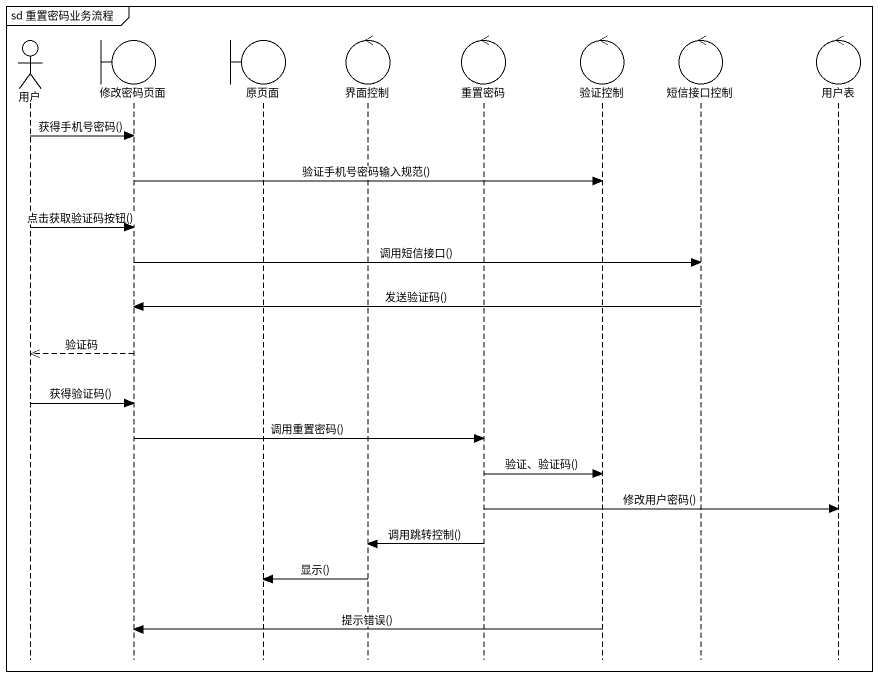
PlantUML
@startuml
mainframe sd 重置密码业务流程
hide footbox
actor 用户
boundary 修改密码页面
boundary 原页面
control 界面控制
control 重置密码
control 验证控制
control 短信接口控制
control 用户表

用户 -> 修改密码页面 : 获得手机号密码()
修改密码页面 -> 验证控制 : 验证手机号密码输入规范()
用户 -> 修改密码页面 : 点击获取验证码按钮()
修改密码页面 -> 短信接口控制 : 调用短信接口()
短信接口控制 -> 修改密码页面 : 发送验证码()
修改密码页面 -->> 用户 : 验证码
用户 -> 修改密码页面 : 获得验证码()
修改密码页面 -> 重置密码 : 调用重置密码()
重置密码 -> 验证控制 : 验证、验证码()
重置密码 -> 用户表 : 修改用户密码()
重置密码 -> 界面控制 : 调用跳转控制()
界面控制 -> 原页面 : 显示()
验证控制 -> 修改密码页面 : 提示错误()
@enduml
